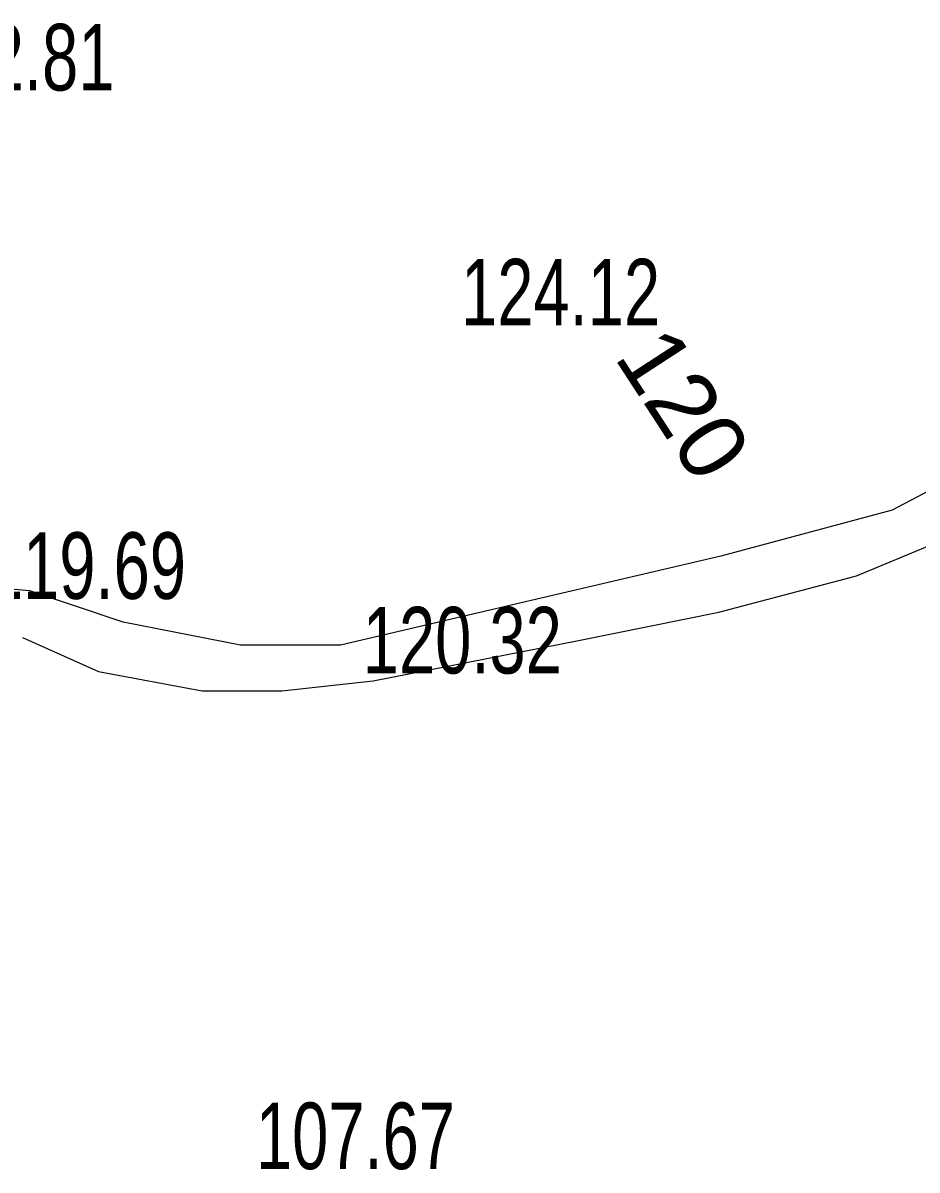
# Model space of a CAD drawing. Header units: metres. Extents: x 431006 to 434411, y 2469261 to 2473208.
# Drawn here: x 432678.1 to 432731.8, y 2471619.2 to 2471688.2 of the extents above; entities that cross this region are included whole.
import ezdxf
from ezdxf.enums import TextEntityAlignment as Align

# ---------------------------------------------------------------- set-up
doc = ezdxf.new("R2010")
doc.units = ezdxf.units.M
doc.header["$MEASUREMENT"] = 0
for name, color, linetype, lineweight in [('CAO DO', 8, 'Continuous', 18), ('duong be tong-ks', 8, 'Continuous', 18), ('MH_DongMuc', 8, 'Continuous', 18)]:
    doc.layers.add(name, color=color, linetype=linetype, lineweight=lineweight)
doc.styles.get("Standard").update_dxf_attribs({"font": 'arial.ttf'})

msp = doc.modelspace()

# ---------------------------------------------------------------- linework, layer by layer
at = {"layer": 'duong be tong-ks', "color": 9, "linetype": 'Continuous', "lineweight": 0}
for points in [[(432803.482, 2471625.91), (432796.06, 2471620.841), (432790.08, 2471619.774), (432784.954, 2471622.816), (432783.139, 2471626.07), (432782.169, 2471637.412), (432782.169, 2471647.017), (432781.208, 2471655.821), (432775.868, 2471664.679), (432769.924, 2471669.026), (432764.05, 2471670.04), (432755.827, 2471670.04), (432747.391, 2471667.319), (432736.765, 2471662.25), (432730.339, 2471658.875), (432720.034, 2471656.1), (432707.7, 2471653.219), (432697.181, 2471650.764), (432691.175, 2471650.764), (432684.127, 2471652.152), (432678.521, 2471654.019), (432671.793, 2471654.606)], [(432678.087, 2471651.218), (432682.635, 2471649.184), (432688.879, 2471648.012), (432693.665, 2471648.012), (432699.148, 2471648.614), (432711.491, 2471651.032), (432719.922, 2471652.743), (432728.195, 2471654.928), (432735.907, 2471658.135)]]:
    msp.add_lwpolyline(points, dxfattribs=at)

# ---------------------------------------------------------------- texts
at = {"layer": 'CAO DO', "color": 9, "lineweight": 0, "width": 0.7}
for s, p in [('122.81', (432671.641, 2471684.094, 122.814)), ('124.12', (432704.432, 2471669.974, 124.123)), ('119.69', (432675.94, 2471653.54, 119.691)), ('120.32', (432698.525, 2471649.058, 120.322)), ('107.67', (432692.103, 2471619.273, 107.668))]:
    msp.add_text(s, height=4, dxfattribs=at).set_placement(p)
at = {"layer": 'MH_DongMuc', "color": 9, "lineweight": 0}
msp.add_text('120', height=4, rotation=303.06602, dxfattribs=at).set_placement((432717.802, 2471665.274, 120), align=Align.MIDDLE)

doc.saveas('drawing.dxf')
